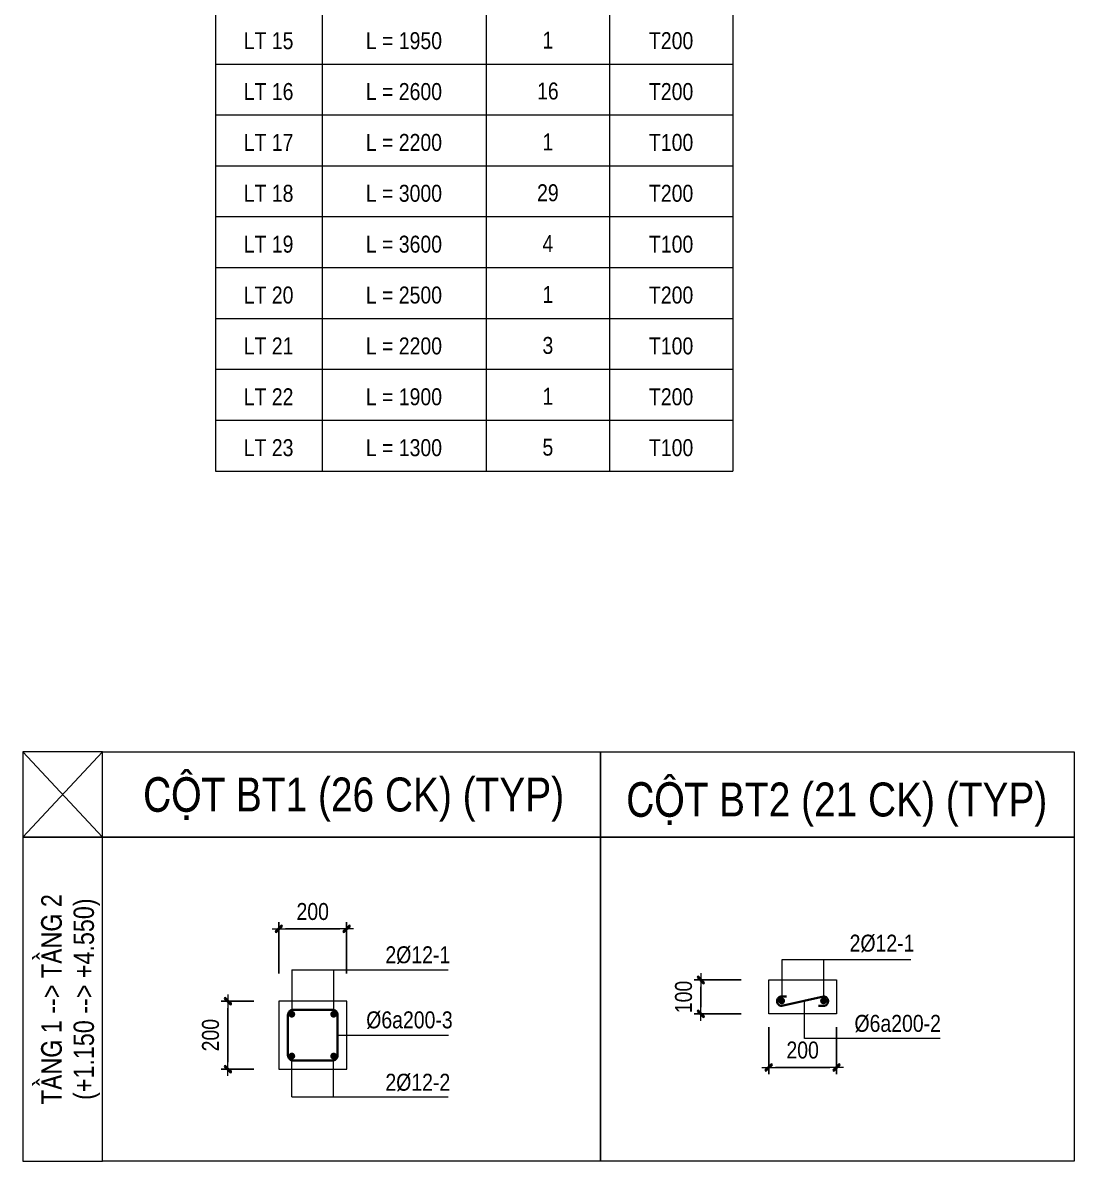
# Model space of a CAD drawing. Header units: millimetres. Extents: x -25197 to 555828, y -17247 to 174153.
# Drawn here: x 525099 to 540592, y 53085 to 69868 of the extents above; entities that cross this region are included whole.
import ezdxf
from ezdxf.enums import TextEntityAlignment as Align

# ---------------------------------------------------------------- set-up
doc = ezdxf.new("R2010")
doc.units = ezdxf.units.MM
doc.header["$LTSCALE"] = 250
for name, color, linetype, lineweight in [('CDAI', 8, 'Continuous', 35), ('CTHEP', 2, 'Continuous', 50), ('DBAO', 3, 'Continuous', 13), ('DGIONG', 4, 'Continuous', 15), ('KTH', 154, 'Continuous', 15), ('STICK', 1, 'Continuous', 15)]:
    doc.layers.add(name, color=color, linetype=linetype, lineweight=lineweight)
doc.layers.add('TEXT', color=21, linetype='Continuous')
doc.styles.add('TTP-HelCon', font='VHELVCN_0.TTF')
doc.dimstyles.new('TTP-20', dxfattribs={"dimscale": 100, "dimtxt": 2.5, "dimasz": 1, "dimexe": 1, "dimexo": 0.0625, "dimgap": 0.09, "dimtad": 0, "dimtoh": 1, "dimdec": 4, "dimlfac": 0.2, "dimrnd": 1, "dimdsep": 46, "dimtxsty": 'TTP-HelCon', "dimblk": 'Stick', "dimcen": 0.09, "dimdle": 1.5, "dimclrd": 256, "dimclre": 256, "dimclrt": 7, "dimadec": 0, "dimazin": 0, "dimtfac": 1, "dimtdec": 4, "dimtix": 1, "dimtmove": 0, "dimatfit": 3, "dimfxl": 1, "dimtvp": 1, "dimtolj": 1, "dimtzin": 0, "dimarcsym": 0})

# ---------------------------------------------------------------- blocks, each defined once
blk = doc.blocks.new('Stick')
at = {"layer": 'STICK'}
h = blk.add_hatch(color=256, dxfattribs=at)
edge = h.paths.add_edge_path()
edge.add_line((0.3, 0.5), (-0.5, -0.3))
edge.add_arc((-0.4, -0.4), 0.141, 135, 315)
edge.add_line((-0.3, -0.5), (0.5, 0.3))
edge.add_arc((0.4, 0.4), 0.141, 315, 495)
blk.add_line((1, 0), (-1, 0), dxfattribs=at)
blk.add_lwpolyline([(0.3, 0.5), (-0.5, -0.3, 1), (-0.3, -0.5), (0.5, 0.3, 1), (0.3, 0.5, 1)], format="xyb", dxfattribs=at)
blk = doc.blocks.new('*D2076')
at = {"layer": 'Defpoints', "color": 0, "transparency": 16777216}
for p in [(528122, 55444), (528508, 55444), (528508, 54444)]:
    blk.add_point(p, dxfattribs=at)
at = {"layer": 'KTH', "lineweight": -2, "transparency": 16777216}
for p, q in [((528501, 55444), (528022, 55444)), ((528122, 54544), (528122, 55344)), ((528501, 54444), (528022, 54444))]:
    blk.add_line(p, q, dxfattribs=at)
at = {"layer": 'KTH', "lineweight": -2, "transparency": 16777216, "xscale": 100, "yscale": 100, "zscale": 100}
for p, rotation in [((528122, 55444), 90), ((528122, 54444), 270)]:
    blk.add_blockref('Stick', p, dxfattribs=dict(at, rotation=rotation))
at = {"layer": 'KTH', "color": 7, "transparency": 16777216, "insert": (527866, 54944), "char_height": 250, "attachment_point": 5, "rotation": 90, "style": 'TTP-HelCon'}
blk.add_mtext('\\A1;200', dxfattribs=at)
blk = doc.blocks.new('*D2077')
at = {"layer": 'Defpoints', "color": 0, "transparency": 16777216}
for p in [(529871, 56510), (528871, 55849), (529871, 55849)]:
    blk.add_point(p, dxfattribs=at)
at = {"layer": 'KTH', "lineweight": -2, "transparency": 16777216}
for p, q in [((528871, 55855), (528871, 56610)), ((529871, 55855), (529871, 56610)), ((528971, 56510), (529771, 56510))]:
    blk.add_line(p, q, dxfattribs=at)
at = {"layer": 'KTH', "lineweight": -2, "transparency": 16777216, "xscale": 100, "yscale": 100, "zscale": 100, "rotation": 180}
blk.add_blockref('Stick', (528871, 56510), dxfattribs=at)
at = {"layer": 'KTH', "lineweight": -2, "transparency": 16777216, "xscale": 100, "yscale": 100, "zscale": 100}
blk.add_blockref('Stick', (529871, 56510), dxfattribs=at)
at = {"layer": 'KTH', "color": 7, "transparency": 16777216, "insert": (529371, 56765), "char_height": 250, "attachment_point": 5, "style": 'TTP-HelCon'}
blk.add_mtext('\\A1;200', dxfattribs=at)
blk = doc.blocks.new('*D2078')
at = {"layer": 'Defpoints', "color": 0, "transparency": 16777216}
for p in [(535691, 55757, 0), (535091, 55257), (535691, 55257, 0)]:
    blk.add_point(p, dxfattribs=at)
at = {"layer": 'KTH', "lineweight": -2, "transparency": 16777216}
for p, q in [((535685, 55757), (534991, 55757)), ((535091, 55657), (535091, 55357)), ((535685, 55257), (534991, 55257))]:
    blk.add_line(p, q, dxfattribs=at)
at = {"layer": 'KTH', "lineweight": -2, "transparency": 16777216, "xscale": 100, "yscale": 100, "zscale": 100}
for p, rotation in [((535091, 55757), 90), ((535091, 55257), 270)]:
    blk.add_blockref('Stick', p, dxfattribs=dict(at, rotation=rotation))
at = {"layer": 'KTH', "color": 7, "transparency": 16777216, "insert": (534836, 55507), "char_height": 250, "attachment_point": 5, "rotation": 90, "style": 'TTP-HelCon'}
blk.add_mtext('\\A1;100', dxfattribs=at)
blk = doc.blocks.new('*D2079')
at = {"layer": 'Defpoints', "color": 0, "transparency": 16777216}
for p in [(536090, 55067, 0), (537090, 55067, 0), (537090, 54467)]:
    blk.add_point(p, dxfattribs=at)
at = {"layer": 'KTH', "lineweight": -2, "transparency": 16777216}
for p, q in [((536090, 55061), (536090, 54367)), ((537090, 55061), (537090, 54367)), ((536190, 54467), (536990, 54467))]:
    blk.add_line(p, q, dxfattribs=at)
at = {"layer": 'KTH', "lineweight": -2, "transparency": 16777216, "xscale": 100, "yscale": 100, "zscale": 100, "rotation": 180}
blk.add_blockref('Stick', (536090, 54467), dxfattribs=at)
at = {"layer": 'KTH', "lineweight": -2, "transparency": 16777216, "xscale": 100, "yscale": 100, "zscale": 100}
blk.add_blockref('Stick', (537090, 54467), dxfattribs=at)
at = {"layer": 'KTH', "color": 7, "transparency": 16777216, "insert": (536590, 54723), "char_height": 250, "attachment_point": 5, "style": 'TTP-HelCon'}
blk.add_mtext('\\A1;200', dxfattribs=at)

msp = doc.modelspace()

# ---------------------------------------------------------------- linework, layer by layer
at = {"layer": 'CDAI'}
msp.add_lwpolyline([(536824.69392, 55375.7672), (536898.02725, 55375.7672, 0.4142135624), (536964.69392, 55442.43387), (536964.69392, 55449.10054, 0.4142135624), (536898.02725, 55515.7672), (536281.36059, 55375.7672, -0.4142135624), (536214.69392, 55442.43387), (536214.69392, 55449.10054, -0.4142135624), (536281.36059, 55515.7672), (536354.69392, 55515.7672)], format="xyb", dxfattribs=at)
msp.add_lwpolyline([(529085.96679, 55319.03677), (529658.52818, 55319.03677, -0.4142135624), (529738.52818, 55239.03677), (529738.52818, 54649.03677, -0.4142135624), (529658.52818, 54569.03677), (529085.96679, 54569.03677, -0.4142135624), (529005.96679, 54649.03677), (529005.96679, 55239.03677, -0.4142135624)], format="xyb", close=True, dxfattribs=at)
at = {"layer": 'CTHEP', "const_width": 50}
for points in [[(536256.36059, 55449.10054, 1), (536306.36059, 55449.10054, 1)], [(536873.02725, 55449.10054, 1), (536923.02725, 55449.10054, 1)], [(529037.88805, 55252.37011, 1), (529087.88805, 55252.37011, 1)], [(529654.55471, 55252.37011, 1), (529704.55471, 55252.37011, 1)], [(529037.88805, 54635.70344, -1), (529087.88805, 54635.70344, -1)], [(529654.55471, 54635.70344, -1), (529704.55471, 54635.70344, -1)]]:
    msp.add_lwpolyline(points, format="xyb", close=True, dxfattribs=at)
at = {"layer": 'DBAO'}
for p, q in [((531927.73214, 81267.49191), (531927.73214, 63259.77489)), ((533744.16427, 81267.49191), (533744.16427, 63259.77489)), ((527939.50381, 80509.77489), (527939.50381, 63259.77489)), ((529512.49926, 80509.77489), (529512.49926, 63259.77489)), ((531927.73214, 80517.49191), (531927.73214, 63259.77489)), ((535560.59639, 80509.77489), (535560.59639, 63259.77489)), ((527939.50381, 69259.77489), (535560.59639, 69259.77489)), ((527939.50381, 68509.77489), (535560.59639, 68509.77489)), ((527939.50381, 67759.77489), (535560.59639, 67759.77489)), ((527939.50381, 67009.77489), (535560.59639, 67009.77489)), ((527939.50381, 66259.77489), (535560.59639, 66259.77489)), ((527939.50381, 65509.77489), (535560.59639, 65509.77489)), ((527939.50381, 64759.77489), (535560.59639, 64759.77489)), ((527939.50381, 64009.77489), (535560.59639, 64009.77489)), ((527939.50381, 63259.77489), (535560.59639, 63259.77489)), ((536089.69392, 55257.43387), (536089.69392, 55757.43387)), ((536089.69392, 55757.43387), (537089.69392, 55757.43387)), ((537089.69392, 55757.43387), (537089.69392, 55257.43387)), ((537089.69392, 55257.43387), (536089.69392, 55257.43387))]:
    msp.add_line(p, q, dxfattribs=at)
for points in [[(525098.57928, 57863.2626), (526271.84895, 57863.2626), (526271.84895, 59120.97962), (525098.57928, 59120.97962)], [(526271.84895, 59120.97962), (533614.00472, 59120.97962), (533614.00472, 57863.2626), (526271.84895, 57863.2626)], [(533614.00472, 59120.97962), (540592.04186, 59120.97962), (540592.04186, 57863.2626), (533614.00472, 57863.2626)], [(526271.84895, 57863.2626), (525098.57928, 57863.2626), (525098.57928, 53085.3157), (526271.84895, 53085.3157)], [(533614.00472, 57863.2626), (533614.00472, 53085.3157), (526271.84895, 53085.3157), (526271.84895, 57863.2626)], [(540592.04186, 57863.2626), (540592.04186, 53085.3157), (533614.00472, 53085.3157), (533614.00472, 57863.2626)], [(529871.22138, 54444.03677), (529871.22138, 55444.03677), (528871.22138, 55444.03677), (528871.22138, 54444.03677)]]:
    msp.add_lwpolyline(points, close=True, dxfattribs=at)
at = {"layer": 'DGIONG'}
for p, q in [((525098.57928, 59120.97962), (526271.84895, 57863.2626)), ((525098.57928, 57863.2626), (526271.84895, 59120.97962)), ((538186.87035, 56055.35193), (536281.36059, 56055.35193)), ((536281.36059, 56055.35193), (536281.36059, 55449.10054)), ((536898.02725, 56055.35193), (536898.02725, 55449.10054)), ((529062.88805, 55906.45577), (531366.35523, 55906.45573)), ((529062.88805, 55906.45577), (529062.88805, 55227.37011)), ((529679.55471, 55906.45576), (529679.55471, 55227.37011)), ((536617.819, 54892.7207), (536617.819, 55452.15236)), ((529738.52818, 54944.02986), (531371.22138, 54944.34014)), ((538615.73889, 54892.7207), (536617.819, 54892.7207)), ((529062.88805, 54036.53259), (529062.88805, 54635.70344)), ((529679.55471, 54036.53259), (529679.55471, 54635.70344)), ((529062.88805, 54036.53259), (531366.35523, 54036.53256))]:
    msp.add_line(p, q, dxfattribs=at)

# ---------------------------------------------------------------- texts
at = {"layer": 'TEXT', "style": 'TTP-HelCon'}
for s, height, p in [('LT 15', 250, (528720.74995, 69479.44841)), ('L = 1950', 250, (530714.86411, 69479.44841)), ('1', 250, (532835.9482, 69487.16543)), ('T200', 250, (534652.38033, 69479.44841)), ('LT 16', 250, (528720.74995, 68729.44841)), ('L = 2600', 250, (530714.86411, 68729.44841)), ('16', 250, (532835.9482, 68737.16543)), ('T200', 250, (534652.38033, 68729.44841)), ('LT 17', 250, (528720.74995, 67979.44841)), ('L = 2200', 250, (530714.86411, 67979.44841)), ('1', 250, (532835.9482, 67987.16543)), ('T100', 250, (534652.38033, 67979.44841)), ('LT 18', 250, (528720.74995, 67229.44841)), ('L = 3000', 250, (530714.86411, 67229.44841)), ('29', 250, (532835.9482, 67237.16543)), ('T200', 250, (534652.38033, 67229.44841)), ('LT 19', 250, (528720.74995, 66479.44841)), ('L = 3600', 250, (530714.86411, 66479.44841)), ('4', 250, (532835.9482, 66487.16543)), ('T100', 250, (534652.38033, 66479.44841)), ('LT 20', 250, (528720.74995, 65729.44841)), ('L = 2500', 250, (530714.86411, 65729.44841)), ('1', 250, (532835.9482, 65737.16543)), ('T200', 250, (534652.38033, 65729.44841)), ('LT 21', 250, (528720.74995, 64979.44841)), ('L = 2200', 250, (530714.86411, 64979.44841)), ('3', 250, (532835.9482, 64987.16543)), ('T100', 250, (534652.38033, 64979.44841)), ('LT 22', 250, (528720.74995, 64229.44841)), ('L = 1900', 250, (530714.86411, 64229.44841)), ('1', 250, (532835.9482, 64237.16543)), ('T200', 250, (534652.38033, 64229.44841)), ('LT 23', 250, (528720.74995, 63479.44841)), ('L = 1300', 250, (530714.86411, 63479.44841)), ('5', 250, (532835.9482, 63487.16543)), ('T100', 250, (534652.38033, 63479.44841)), ('COÄT BT1 (26 CK) (TYP)', 500, (529975.07257, 58241.5558)), ('COÄT BT2 (21 CK) (TYP)', 500, (537094.37659, 58167.96089)), ('2Þ12-1', 250, (537759.93702, 56175.35193)), ('Þ6a200-3', 250, (530796.22138, 55044.34014)), ('Þ6a200-2', 250, (537990.73889, 54992.7207)), ('2Þ12-2', 250, (530919.4449, 54124.8681))]:
    msp.add_text(s, height=height, dxfattribs=at).set_placement(p, align=Align.CENTER)
for s, height, rotation, p in [('TAÀNG 1 --> TAÀNG 2', 300, 90, (525670.97801, 55474.28915)), ('(+1.150 --> +4.550)', 300, 90, (526147.38486, 55474.28915)), ('2Þ12-1', 250, 359.999999333, (530919.44491, 56003.73918))]:
    msp.add_text(s, height=height, rotation=rotation, dxfattribs=at).set_placement(p, align=Align.CENTER)

# ---------------------------------------------------------------- dimensions: what is measured, and where the dimension line sits
at = {"layer": 'KTH'}
dim = msp.add_linear_dim(base=(529871.22138, 56510.14413), p1=(528871.22138, 55848.84544), p2=(529871.22138, 55848.84544), dimstyle='TTP-20', dxfattribs=at)
dim.commit()
dim.dimension.update_dxf_attribs({"geometry": '*D2077', "text_midpoint": (529371.22138, 56765.47746)})
for base, p1, p2, angle, picture, middle in [((535091.19609, 55257.43387, 0), (535691.19609, 55757.43387), (535691.19609, 55257.43387), 90, '*D2078', (534835.86276, 55507.43387, 0)), ((528121.63694, 55444.03677), (528507.6957, 54444.03677), (528507.6957, 55444.03677), 90, '*D2076', (527866.30361, 54944.03677)), ((537089.69392, 54467.22605, 0), (536089.69392, 55067.22605), (537089.69392, 55067.22605), 180, '*D2079', (536589.69392, 54722.55939, 0))]:
    dim = msp.add_linear_dim(base=base, p1=p1, p2=p2, angle=angle, dimstyle='TTP-20', dxfattribs=at)
    dim.commit()
    dim.dimension.update_dxf_attribs({"geometry": picture, "text_midpoint": middle})

doc.saveas('drawing.dxf')
